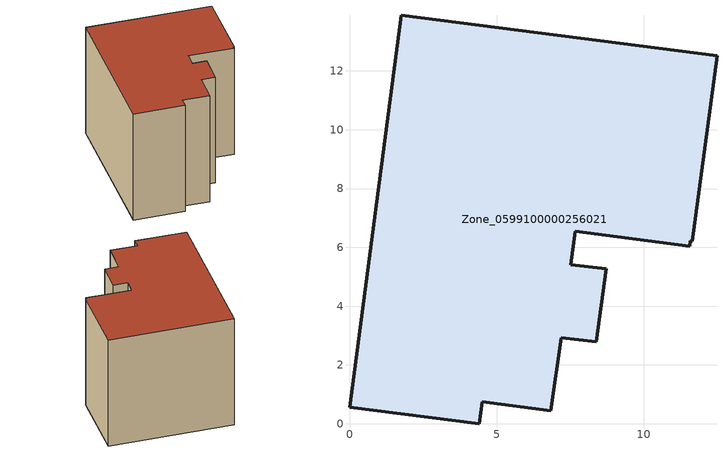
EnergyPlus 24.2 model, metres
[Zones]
Zone_0599100000256021
 floor ground (C_G): 7.53,5.41 8.74,5.27 8.4,2.78 7.2,2.92 6.84,0.44 4.51,0.75 4.41,0 0,0.57 1.76,13.89 12.5,12.51 11.65,6.21 11.59,6.22 11.57,6.04 7.68,6.55 z0
 wall outside (C_F): 0,0.57 4.41,0 4.51,0.75 6.84,0.44 7.2,2.92 8.4,2.78 8.74,5.27 7.53,5.41 7.68,6.55 11.57,6.04 11.59,6.22 11.65,6.21 12.5,12.51 1.76,13.89 0,0.57 z0:10.46
 roof outside (C_R): 7.68,6.55 11.57,6.04 11.59,6.22 11.65,6.21 12.5,12.51 1.76,13.89 0,0.57 4.41,0 4.51,0.75 6.84,0.44 7.2,2.92 8.4,2.78 8.74,5.27 7.53,5.41 z10.46
[BUILDING]
Pand.0599100000256021: North Axis=0; Terrain=City; Loads Convergence Tolerance Value=0.04; Temperature Convergence Tolerance Value=0.4; Solar Distribution=FullExterior; Maximum Number of Warmup Days=25; Minimum Number of Warmup Days=1
[Site:Location]
Rotterdam.The.Hague.AP_ZH_NLD Design_Conditions: Latitude=51.96; Longitude=4.45; Time Zone=1; Elevation=-4.5
[SITE:GROUNDTEMPERATURE:BUILDINGSURFACE]
18, 18, 18, 18, 18, 18, 18, 18, 18, 18, 18, 18
[MATERIAL] Thermal Absorptance=0.9; Solar Absorptance=0.7; Visible Absorptance=0.7
Name | Roughness | Thickness | Conductivity | Density | Specific Heat
G.TC.1946 | MediumSmooth | 0.15 | 1 | 540 | 1210
F.TC.1946 | Rough | 0.3 | 0.857143 | 1920 | 840
R.TC.1946 | MediumRough | 0.2 | 0.909091 | 1500 | 1000
[CONSTRUCTION]
C_G: G.TC.1946
C_F: F.TC.1946
C_R: R.TC.1946
[ZONE]
Zone_0599100000256021: Type=1; Multiplier=1; Ceiling Height=Autocalculate; Volume=Autocalculate; Floor Area=autocalculate; Part of Total Floor Area=Yes
[ZONEINFILTRATION:DESIGNFLOWRATE]
Infil_Zone_0599100000256021: Zone or ZoneList or Space or SpaceList=Zone_0599100000256021; Schedule=AlwaysOn; Design Flow Rate Calculation Method=Flow/Area; Flow Rate per Floor Area=0.003; Constant Term Coefficient=1; Temperature Term Coefficient=0; Velocity Term Coefficient=0; Velocity Squared Term Coefficient=0
[HVACTEMPLATE:ZONE:IDEALLOADSAIRSYSTEM]
Zone_0599100000256021: Maximum Heating Supply Air Temperature=50; Minimum Cooling Supply Air Temperature=13; Maximum Heating Supply Air Humidity Ratio=0.0156; Minimum Cooling Supply Air Humidity Ratio=0.0077; Heating Limit=NoLimit; Cooling Limit=NoLimit; Dehumidification Control Type=ConstantSensibleHeatRatio; Cooling Sensible Heat Ratio=0.7; Dehumidification Setpoint=60; Humidification Control Type=None; Humidification Setpoint=30; Outdoor Air Method=None; Outdoor Air Flow Rate per Person=0.00944; Outdoor Air Flow Rate per Zone Floor Area=0; Outdoor Air Flow Rate per Zone=0; Demand Controlled Ventilation Type=None; Outdoor Air Economizer Type=NoEconomizer; Heat Recovery Type=None; Sensible Heat Recovery Effectiveness=0.7; Latent Heat Recovery Effectiveness=0.65
[ZONECONTROL:THERMOSTAT]
ThermostatControl_Zone_0599100000256021: Zone or ZoneList=Zone_0599100000256021; Control Type Schedule=DualSetpointControlType; Control 1=Thermostat_Zone_0599100000256021; Temperature Difference Between Cutout And Setpoint=0
[THERMOSTATSETPOINT:DUALSETPOINT]
Thermostat_Zone_0599100000256021: Heating Setpoint Temperature Schedule=HeatingSetpoint_Zone_0599100000256021; Cooling Setpoint Temperature Schedule=CoolingSetpoint_Zone_0599100000256021
[SCHEDULE:COMPACT]
HeatingSetpoint_Zone_0599100000256021: Through: 12/31, For: AllDays, Until: 24:00, 21
CoolingSetpoint_Zone_0599100000256021: Through: 12/31, For: AllDays, Until: 24:00, 24
DualSetpointControlType: Through: 12/31, For: AllDays, Until: 24:00, 4
AlwaysOn: Through: 12/31, For: AllDays, Until: 24:00, 1
